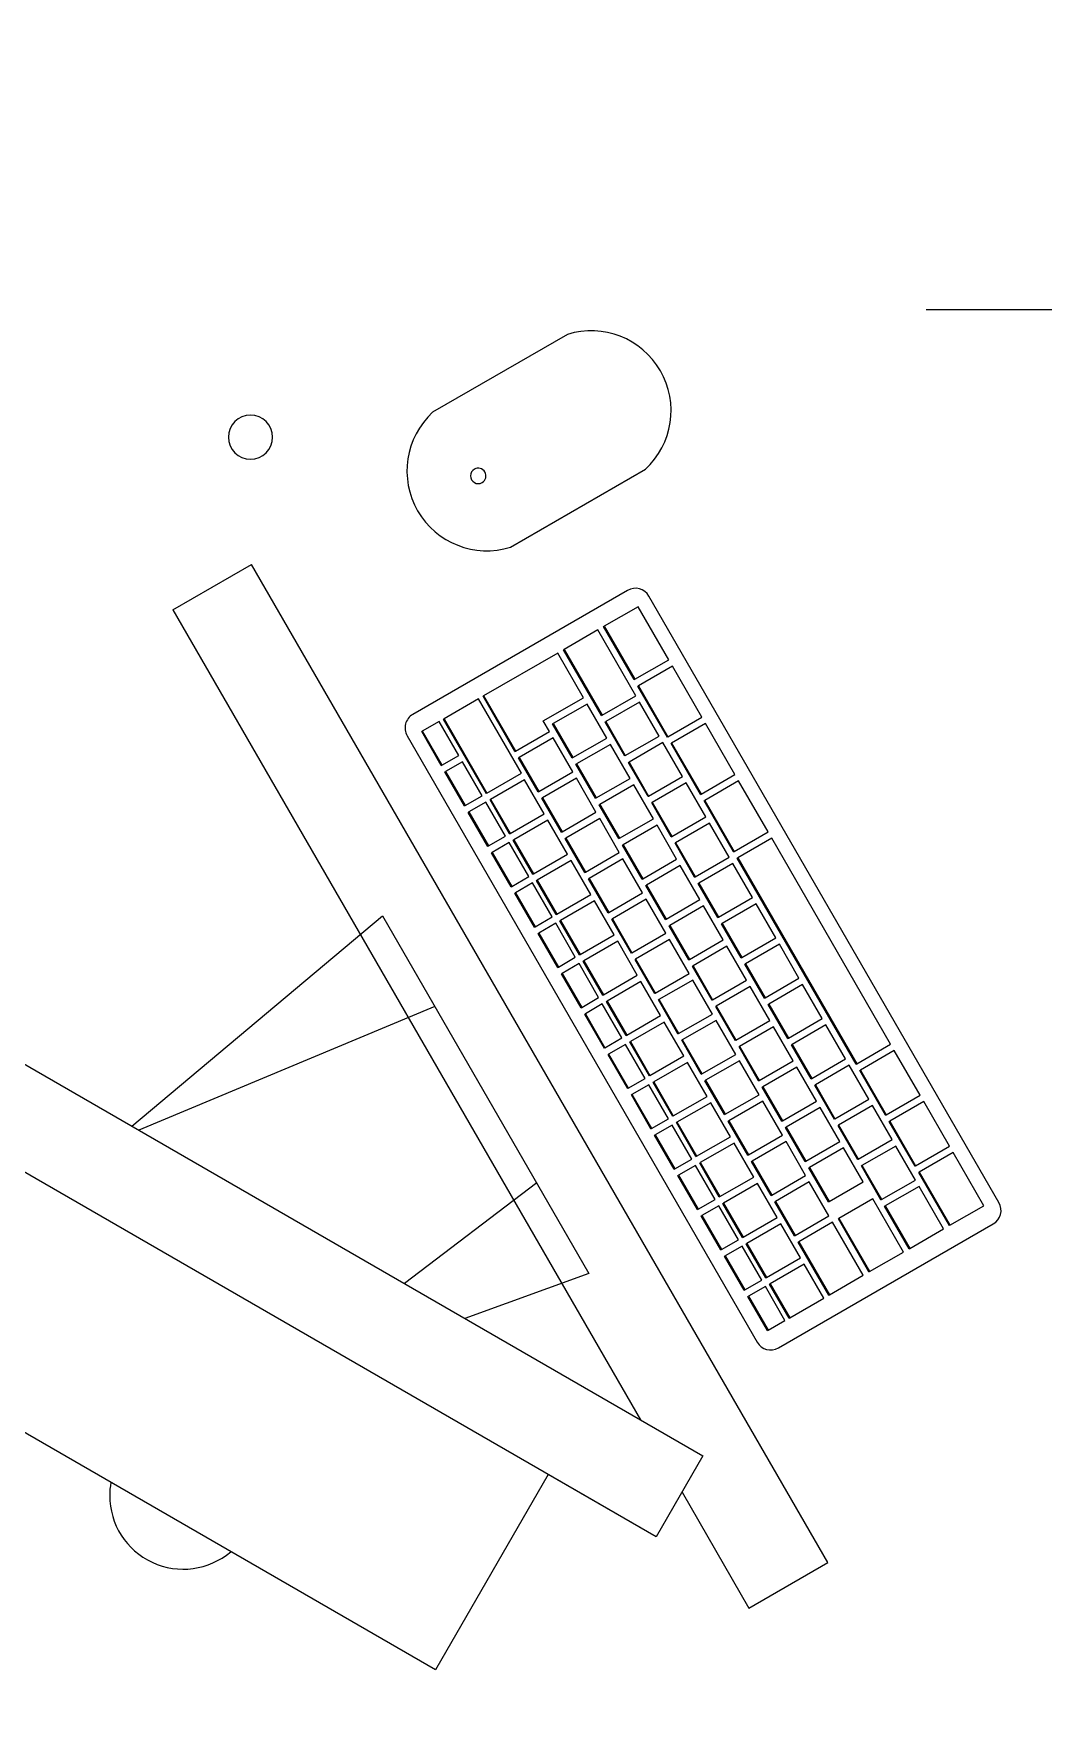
# Model space of a CAD drawing. Header units: millimetres. Extents: x 155920 to 295199, y -4084 to 97293.
# Drawn here: x 184163 to 184574, y 17906 to 18592 of the extents above; entities that cross this region are included whole.
import ezdxf

# ---------------------------------------------------------------- set-up
doc = ezdxf.new("R2010")
doc.units = ezdxf.units.MM
doc.header["$MEASUREMENT"] = 0
for name, color, linetype, lineweight in [('A-GENM', 8, 'CONTINUOUS', 9), ('E-ELEC-EQPM', 8, 'CONTINUOUS', 9), ('I-FURN', 8, 'CONTINUOUS', 9)]:
    doc.layers.add(name, color=color, linetype=linetype, lineweight=lineweight)
doc.layers.add('Social Distancing', color=7, linetype='CONTINUOUS')

msp = doc.modelspace()

# ---------------------------------------------------------------- linework, layer by layer
at = {"layer": 'A-GENM'}
for p, q in [((184380.27, 18469.66), (184325.28, 18437.91)), ((184357.03, 18382.91), (184412.02, 18414.66)), ((184404.79, 18365.3), (184317.18, 18314.72)), ((184556.23, 18115.7), (184413.46, 18362.98)), ((184409.04, 18358.65), (184395.24, 18350.68)), ((184421.54, 18337), (184409.04, 18358.65)), ((184392.67, 18349.2), (184378.85, 18341.22)), ((184408.17, 18322.35), (184392.67, 18349.2)), ((184395, 18350.55), (184395.24, 18350.68)), ((184407.5, 18328.9), (184395, 18350.55)), ((184395.24, 18350.68), (184407.74, 18329.03)), ((184376.28, 18339.74), (184346.06, 18322.29)), ((184386.78, 18321.55), (184376.28, 18339.74)), ((184378.61, 18341.08), (184378.85, 18341.22)), ((184394.11, 18314.24), (184378.61, 18341.08)), ((184378.85, 18341.22), (184394.35, 18314.37)), ((184407.74, 18329.03), (184421.54, 18337)), ((184407.5, 18328.9), (184407.74, 18329.03)), ((184423.04, 18334.41), (184409.24, 18326.44)), ((184435.04, 18313.62), (184423.04, 18334.41)), ((184345.83, 18322.15), (184346.06, 18322.29)), ((184358.83, 18299.64), (184345.83, 18322.15)), ((184346.06, 18322.29), (184359.06, 18299.78)), ((184370.39, 18312.09), (184386.78, 18321.55)), ((184394.35, 18314.37), (184408.17, 18322.35)), ((184409, 18326.3), (184409.24, 18326.44)), ((184421, 18305.51), (184409, 18326.3)), ((184409.24, 18326.44), (184421.24, 18305.65)), ((184343.98, 18321.09), (184329.91, 18312.97)), ((184361.48, 18290.78), (184343.98, 18321.09)), ((184388.28, 18318.95), (184374.46, 18310.97)), ((184396.28, 18305.1), (184388.28, 18318.95)), ((184409.67, 18319.76), (184395.85, 18311.78)), ((184417.67, 18305.9), (184409.67, 18319.76)), ((184320.81, 18307.71), (184321.05, 18307.85)), ((184328.81, 18293.85), (184320.81, 18307.71)), ((184327.96, 18311.84), (184321.05, 18307.85)), ((184321.05, 18307.85), (184329.05, 18293.99)), ((184335.96, 18297.98), (184327.96, 18311.84)), ((184329.67, 18312.83), (184329.91, 18312.97)), ((184347.17, 18282.52), (184329.67, 18312.83)), ((184329.91, 18312.97), (184347.41, 18282.66)), ((184359.06, 18299.78), (184372.89, 18307.76)), ((184372.89, 18307.76), (184370.39, 18312.09)), ((184374.22, 18310.83), (184374.46, 18310.97)), ((184382.22, 18296.98), (184374.22, 18310.83)), ((184374.46, 18310.97), (184382.46, 18297.12)), ((184394.11, 18314.24), (184394.35, 18314.37)), ((184395.61, 18311.64), (184395.85, 18311.78)), ((184403.61, 18297.78), (184395.61, 18311.64)), ((184395.85, 18311.78), (184403.85, 18297.92)), ((184421.24, 18305.65), (184435.04, 18313.62)), ((184436.54, 18311.02), (184422.74, 18303.05)), ((184448.54, 18290.24), (184436.54, 18311.02)), ((184314.85, 18306.05), (184457.62, 18058.77)), ((184374.39, 18305.16), (184360.56, 18297.18)), ((184382.39, 18291.3), (184374.39, 18305.16)), ((184382.46, 18297.12), (184396.28, 18305.1)), ((184397.78, 18302.5), (184383.96, 18294.52)), ((184405.78, 18288.64), (184397.78, 18302.5)), ((184403.85, 18297.92), (184417.67, 18305.9)), ((184419.17, 18303.3), (184405.35, 18295.32)), ((184427.17, 18289.45), (184419.17, 18303.3)), ((184421, 18305.51), (184421.24, 18305.65)), ((184422.5, 18302.91), (184422.74, 18303.05)), ((184434.5, 18282.13), (184422.5, 18302.91)), ((184422.74, 18303.05), (184434.74, 18282.27)), ((184328.81, 18293.85), (184329.05, 18293.99)), ((184329.05, 18293.99), (184335.96, 18297.98)), ((184337.46, 18295.38), (184330.55, 18291.39)), ((184345.46, 18281.53), (184337.46, 18295.38)), ((184358.83, 18299.64), (184359.06, 18299.78)), ((184360.33, 18297.04), (184360.56, 18297.18)), ((184368.33, 18283.18), (184360.33, 18297.04)), ((184360.56, 18297.18), (184368.56, 18283.32)), ((184382.22, 18296.98), (184382.46, 18297.12)), ((184383.72, 18294.38), (184383.96, 18294.52)), ((184391.72, 18280.52), (184383.72, 18294.38)), ((184383.96, 18294.52), (184391.96, 18280.66)), ((184403.61, 18297.78), (184403.85, 18297.92)), ((184405.11, 18295.18), (184405.35, 18295.32)), ((184413.11, 18281.33), (184405.11, 18295.18)), ((184405.35, 18295.32), (184413.35, 18281.46)), ((184330.31, 18291.26), (184330.55, 18291.39)), ((184338.31, 18277.4), (184330.31, 18291.26)), ((184330.55, 18291.39), (184338.55, 18277.54)), ((184347.41, 18282.66), (184361.48, 18290.78)), ((184362.74, 18288.04), (184348.91, 18280.06)), ((184370.74, 18274.18), (184362.74, 18288.04)), ((184368.56, 18283.32), (184382.39, 18291.3)), ((184383.89, 18288.7), (184370.06, 18280.72)), ((184391.89, 18274.85), (184383.89, 18288.7)), ((184391.96, 18280.66), (184405.78, 18288.64)), ((184413.35, 18281.46), (184427.17, 18289.45)), ((184434.74, 18282.27), (184448.54, 18290.24)), ((184450.04, 18287.64), (184436.24, 18279.67)), ((184462.04, 18266.86), (184450.04, 18287.64)), ((184338.55, 18277.54), (184345.46, 18281.53)), ((184347.17, 18282.52), (184347.41, 18282.66)), ((184368.33, 18283.18), (184368.56, 18283.32)), ((184369.83, 18280.59), (184370.06, 18280.72)), ((184377.83, 18266.73), (184369.83, 18280.59)), ((184370.06, 18280.72), (184378.06, 18266.87)), ((184391.72, 18280.52), (184391.96, 18280.66)), ((184407.28, 18286.04), (184393.46, 18278.06)), ((184415.28, 18272.19), (184407.28, 18286.04)), ((184413.11, 18281.33), (184413.35, 18281.46)), ((184428.67, 18286.85), (184414.85, 18278.87)), ((184436.67, 18272.99), (184428.67, 18286.85)), ((184434.5, 18282.13), (184434.74, 18282.27)), ((184338.31, 18277.4), (184338.55, 18277.54)), ((184339.81, 18274.8), (184340.05, 18274.94)), ((184347.81, 18260.94), (184339.81, 18274.8)), ((184346.96, 18278.93), (184340.05, 18274.94)), ((184340.05, 18274.94), (184348.05, 18261.08)), ((184354.96, 18265.07), (184346.96, 18278.93)), ((184348.67, 18279.92), (184348.91, 18280.06)), ((184356.67, 18266.06), (184348.67, 18279.92)), ((184348.91, 18280.06), (184356.91, 18266.2)), ((184356.91, 18266.2), (184370.74, 18274.18)), ((184378.06, 18266.87), (184391.89, 18274.85)), ((184393.22, 18277.92), (184393.46, 18278.06)), ((184401.22, 18264.07), (184393.22, 18277.92)), ((184393.46, 18278.06), (184401.46, 18264.21)), ((184414.61, 18278.73), (184414.85, 18278.87)), ((184422.61, 18264.87), (184414.61, 18278.73)), ((184414.85, 18278.87), (184422.85, 18265.01)), ((184436, 18279.53), (184436.24, 18279.67)), ((184448, 18258.75), (184436, 18279.53)), ((184436.24, 18279.67), (184448.24, 18258.89)), ((184372.24, 18271.58), (184358.41, 18263.6)), ((184380.24, 18257.73), (184372.24, 18271.58)), ((184377.83, 18266.73), (184378.06, 18266.87)), ((184393.39, 18272.25), (184379.56, 18264.27)), ((184401.39, 18258.39), (184393.39, 18272.25)), ((184401.46, 18264.21), (184415.28, 18272.19)), ((184416.78, 18269.59), (184402.96, 18261.61)), ((184424.78, 18255.73), (184416.78, 18269.59)), ((184422.85, 18265.01), (184436.67, 18272.99)), ((184438.17, 18270.39), (184424.35, 18262.41)), ((184446.17, 18256.54), (184438.17, 18270.39)), ((184448.24, 18258.89), (184462.04, 18266.86)), ((184347.81, 18260.94), (184348.05, 18261.08)), ((184348.05, 18261.08), (184354.96, 18265.07)), ((184356.46, 18262.48), (184349.55, 18258.49)), ((184364.46, 18248.62), (184356.46, 18262.48)), ((184356.67, 18266.06), (184356.91, 18266.2)), ((184358.17, 18263.47), (184358.41, 18263.6)), ((184366.17, 18249.61), (184358.17, 18263.47)), ((184358.41, 18263.6), (184366.41, 18249.75)), ((184379.33, 18264.13), (184379.56, 18264.27)), ((184387.33, 18250.27), (184379.33, 18264.13)), ((184379.56, 18264.27), (184387.56, 18250.41)), ((184401.22, 18264.07), (184401.46, 18264.21)), ((184402.72, 18261.47), (184402.96, 18261.61)), ((184410.72, 18247.61), (184402.72, 18261.47)), ((184402.96, 18261.61), (184410.96, 18247.75)), ((184422.61, 18264.87), (184422.85, 18265.01)), ((184424.11, 18262.27), (184424.35, 18262.41)), ((184432.11, 18248.42), (184424.11, 18262.27)), ((184424.35, 18262.41), (184432.35, 18248.56)), ((184463.54, 18264.26), (184449.74, 18256.29)), ((184512.04, 18180.25), (184463.54, 18264.26)), ((184349.31, 18258.35), (184349.55, 18258.49)), ((184357.31, 18244.49), (184349.31, 18258.35)), ((184349.55, 18258.49), (184357.55, 18244.63)), ((184366.41, 18249.75), (184380.24, 18257.73)), ((184381.74, 18255.13), (184367.91, 18247.15)), ((184389.74, 18241.27), (184381.74, 18255.13)), ((184387.56, 18250.41), (184401.39, 18258.39)), ((184402.89, 18255.8), (184389.06, 18247.81)), ((184410.89, 18241.94), (184402.89, 18255.8)), ((184410.96, 18247.75), (184424.78, 18255.73)), ((184426.28, 18253.13), (184412.46, 18245.15)), ((184434.28, 18239.28), (184426.28, 18253.13)), ((184432.35, 18248.56), (184446.17, 18256.54)), ((184447.67, 18253.94), (184433.85, 18245.96)), ((184455.67, 18240.08), (184447.67, 18253.94)), ((184448, 18258.75), (184448.24, 18258.89)), ((184449.5, 18256.15), (184449.74, 18256.29)), ((184498, 18172.14), (184449.5, 18256.15)), ((184449.74, 18256.29), (184498.24, 18172.28)), ((184357.55, 18244.63), (184364.46, 18248.62)), ((184365.96, 18246.02), (184359.05, 18242.03)), ((184373.96, 18232.16), (184365.96, 18246.02)), ((184366.17, 18249.61), (184366.41, 18249.75)), ((184367.67, 18247.01), (184367.91, 18247.15)), ((184375.67, 18233.15), (184367.67, 18247.01)), ((184367.91, 18247.15), (184375.91, 18233.29)), ((184387.33, 18250.27), (184387.56, 18250.41)), ((184388.83, 18247.68), (184389.06, 18247.81)), ((184396.83, 18233.82), (184388.83, 18247.68)), ((184389.06, 18247.81), (184397.06, 18233.96)), ((184410.72, 18247.61), (184410.96, 18247.75)), ((184432.11, 18248.42), (184432.35, 18248.56)), ((184433.61, 18245.82), (184433.85, 18245.96)), ((184441.61, 18231.96), (184433.61, 18245.82)), ((184433.85, 18245.96), (184441.85, 18232.1)), ((184357.31, 18244.49), (184357.55, 18244.63)), ((184358.81, 18241.89), (184359.05, 18242.03)), ((184366.81, 18228.04), (184358.81, 18241.89)), ((184359.05, 18242.03), (184367.05, 18228.17)), ((184375.91, 18233.29), (184389.74, 18241.27)), ((184397.06, 18233.96), (184410.89, 18241.94)), ((184412.39, 18239.34), (184398.56, 18231.36)), ((184412.22, 18245.02), (184412.46, 18245.15)), ((184420.22, 18231.16), (184412.22, 18245.02)), ((184420.39, 18225.48), (184412.39, 18239.34)), ((184412.46, 18245.15), (184420.46, 18231.3)), ((184420.46, 18231.3), (184434.28, 18239.28)), ((184441.85, 18232.1), (184455.67, 18240.08)), ((184367.05, 18228.17), (184373.96, 18232.16)), ((184375.67, 18233.15), (184375.91, 18233.29)), ((184391.24, 18238.68), (184377.41, 18230.7)), ((184399.24, 18224.82), (184391.24, 18238.68)), ((184396.83, 18233.82), (184397.06, 18233.96)), ((184435.78, 18236.68), (184421.96, 18228.7)), ((184443.78, 18222.82), (184435.78, 18236.68)), ((184441.61, 18231.96), (184441.85, 18232.1)), ((184457.17, 18237.48), (184443.35, 18229.5)), ((184465.17, 18223.63), (184457.17, 18237.48)), ((184366.81, 18228.04), (184367.05, 18228.17)), ((184368.31, 18225.44), (184368.55, 18225.58)), ((184376.31, 18211.58), (184368.31, 18225.44)), ((184375.46, 18229.57), (184368.55, 18225.58)), ((184368.55, 18225.58), (184376.55, 18211.72)), ((184383.46, 18215.71), (184375.46, 18229.57)), ((184377.17, 18230.56), (184377.41, 18230.7)), ((184385.17, 18216.7), (184377.17, 18230.56)), ((184377.41, 18230.7), (184385.41, 18216.84)), ((184398.33, 18231.22), (184398.56, 18231.36)), ((184406.33, 18217.37), (184398.33, 18231.22)), ((184398.56, 18231.36), (184406.56, 18217.5)), ((184406.56, 18217.5), (184420.39, 18225.48)), ((184420.22, 18231.16), (184420.46, 18231.3)), ((184421.72, 18228.56), (184421.96, 18228.7)), ((184429.72, 18214.7), (184421.72, 18228.56)), ((184421.96, 18228.7), (184429.96, 18214.84)), ((184443.11, 18229.36), (184443.35, 18229.5)), ((184451.11, 18215.51), (184443.11, 18229.36)), ((184443.35, 18229.5), (184451.35, 18215.65)), ((184385.41, 18216.84), (184399.24, 18224.82)), ((184400.74, 18222.22), (184386.91, 18214.24)), ((184408.74, 18208.36), (184400.74, 18222.22)), ((184421.89, 18222.89), (184408.06, 18214.91)), ((184429.89, 18209.03), (184421.89, 18222.89)), ((184429.96, 18214.84), (184443.78, 18222.82)), ((184445.28, 18220.23), (184431.46, 18212.25)), ((184453.28, 18206.37), (184445.28, 18220.23)), ((184451.35, 18215.65), (184465.17, 18223.63)), ((184466.67, 18221.03), (184452.85, 18213.05)), ((184474.67, 18207.17), (184466.67, 18221.03)), ((184376.31, 18211.58), (184376.55, 18211.72)), ((184376.55, 18211.72), (184383.46, 18215.71)), ((184384.96, 18213.11), (184378.05, 18209.12)), ((184392.96, 18199.26), (184384.96, 18213.11)), ((184385.17, 18216.7), (184385.41, 18216.84)), ((184386.67, 18214.1), (184386.91, 18214.24)), ((184394.67, 18200.25), (184386.67, 18214.1)), ((184386.91, 18214.24), (184394.91, 18200.38)), ((184406.33, 18217.37), (184406.56, 18217.5)), ((184407.83, 18214.77), (184408.06, 18214.91)), ((184415.83, 18200.91), (184407.83, 18214.77)), ((184408.06, 18214.91), (184416.06, 18201.05)), ((184429.72, 18214.7), (184429.96, 18214.84)), ((184431.22, 18212.11), (184431.46, 18212.25)), ((184439.22, 18198.25), (184431.22, 18212.11)), ((184431.46, 18212.25), (184439.46, 18198.39)), ((184451.11, 18215.51), (184451.35, 18215.65)), ((184452.61, 18212.91), (184452.85, 18213.05)), ((184460.61, 18199.05), (184452.61, 18212.91)), ((184452.85, 18213.05), (184460.85, 18199.19)), ((184377.81, 18208.98), (184378.05, 18209.12)), ((184385.81, 18195.13), (184377.81, 18208.98)), ((184378.05, 18209.12), (184386.05, 18195.27)), ((184394.91, 18200.38), (184408.74, 18208.36)), ((184410.24, 18205.77), (184396.41, 18197.79)), ((184418.24, 18191.91), (184410.24, 18205.77)), ((184416.06, 18201.05), (184429.89, 18209.03)), ((184431.39, 18206.43), (184417.56, 18198.45)), ((184439.39, 18192.58), (184431.39, 18206.43)), ((184439.46, 18198.39), (184453.28, 18206.37)), ((184460.85, 18199.19), (184474.67, 18207.17)), ((184476.17, 18204.57), (184462.35, 18196.59)), ((184484.17, 18190.72), (184476.17, 18204.57)), ((184386.05, 18195.27), (184392.96, 18199.26)), ((184394.67, 18200.25), (184394.91, 18200.38)), ((184396.17, 18197.65), (184396.41, 18197.79)), ((184396.41, 18197.79), (184404.41, 18183.93)), ((184415.83, 18200.91), (184416.06, 18201.05)), ((184417.33, 18198.31), (184417.56, 18198.45)), ((184425.33, 18184.46), (184417.33, 18198.31)), ((184417.56, 18198.45), (184425.56, 18184.59)), ((184439.22, 18198.25), (184439.46, 18198.39)), ((184454.78, 18203.77), (184440.96, 18195.79)), ((184462.78, 18189.91), (184454.78, 18203.77)), ((184460.61, 18199.05), (184460.85, 18199.19)), ((184385.81, 18195.13), (184386.05, 18195.27)), ((184387.31, 18192.53), (184387.55, 18192.67)), ((184395.31, 18178.67), (184387.31, 18192.53)), ((184394.46, 18196.66), (184387.55, 18192.67)), ((184387.55, 18192.67), (184395.55, 18178.81)), ((184402.46, 18182.8), (184394.46, 18196.66)), ((184404.17, 18183.79), (184396.17, 18197.65)), ((184404.41, 18183.93), (184418.24, 18191.91)), ((184425.56, 18184.59), (184439.39, 18192.58)), ((184440.72, 18195.65), (184440.96, 18195.79)), ((184448.72, 18181.8), (184440.72, 18195.65)), ((184440.96, 18195.79), (184448.96, 18181.93)), ((184462.11, 18196.46), (184462.35, 18196.59)), ((184470.11, 18182.6), (184462.11, 18196.46)), ((184462.35, 18196.59), (184470.35, 18182.74)), ((184419.74, 18189.31), (184405.91, 18181.33)), ((184427.74, 18175.46), (184419.74, 18189.31)), ((184425.33, 18184.46), (184425.56, 18184.59)), ((184440.89, 18189.98), (184427.06, 18182)), ((184448.89, 18176.12), (184440.89, 18189.98)), ((184448.96, 18181.93), (184462.78, 18189.91)), ((184464.28, 18187.32), (184450.46, 18179.34)), ((184472.28, 18173.46), (184464.28, 18187.32)), ((184470.35, 18182.74), (184484.17, 18190.72)), ((184485.67, 18188.12), (184471.85, 18180.14)), ((184493.67, 18174.26), (184485.67, 18188.12)), ((184395.31, 18178.67), (184395.55, 18178.81)), ((184395.55, 18178.81), (184402.46, 18182.8)), ((184403.96, 18180.2), (184397.05, 18176.21)), ((184411.96, 18166.35), (184403.96, 18180.2)), ((184404.17, 18183.79), (184404.41, 18183.93)), ((184405.67, 18181.19), (184405.91, 18181.33)), ((184413.67, 18167.34), (184405.67, 18181.19)), ((184405.91, 18181.33), (184413.91, 18167.48)), ((184426.83, 18181.86), (184427.06, 18182)), ((184434.83, 18168), (184426.83, 18181.86)), ((184427.06, 18182), (184435.06, 18168.14)), ((184448.72, 18181.8), (184448.96, 18181.93)), ((184450.22, 18179.2), (184450.46, 18179.34)), ((184458.22, 18165.34), (184450.22, 18179.2)), ((184450.46, 18179.34), (184458.46, 18165.48)), ((184470.11, 18182.6), (184470.35, 18182.74)), ((184471.61, 18180), (184471.85, 18180.14)), ((184479.61, 18166.15), (184471.61, 18180)), ((184471.85, 18180.14), (184479.85, 18166.28)), ((184498.24, 18172.28), (184512.04, 18180.25)), ((184513.54, 18177.65), (184499.74, 18169.69)), ((184524.04, 18159.47), (184513.54, 18177.65)), ((184396.81, 18176.07), (184397.05, 18176.21)), ((184404.81, 18162.22), (184396.81, 18176.07)), ((184397.05, 18176.21), (184405.05, 18162.36)), ((184413.91, 18167.48), (184427.74, 18175.46)), ((184429.24, 18172.86), (184415.41, 18164.88)), ((184437.24, 18159), (184429.24, 18172.86)), ((184435.06, 18168.14), (184448.89, 18176.12)), ((184450.39, 18173.52), (184436.56, 18165.54)), ((184458.39, 18159.67), (184450.39, 18173.52)), ((184458.46, 18165.48), (184472.28, 18173.46)), ((184473.78, 18170.86), (184459.96, 18162.88)), ((184481.78, 18157.01), (184473.78, 18170.86)), ((184479.85, 18166.28), (184493.67, 18174.26)), ((184495.17, 18171.67), (184481.35, 18163.69)), ((184503.17, 18157.81), (184495.17, 18171.67)), ((184498, 18172.14), (184498.24, 18172.28)), ((184405.05, 18162.36), (184411.96, 18166.35)), ((184413.46, 18163.75), (184406.55, 18159.76)), ((184421.46, 18149.89), (184413.46, 18163.75)), ((184413.67, 18167.34), (184413.91, 18167.48)), ((184415.17, 18164.74), (184415.41, 18164.88)), ((184423.17, 18150.88), (184415.17, 18164.74)), ((184415.41, 18164.88), (184423.41, 18151.02)), ((184434.83, 18168), (184435.06, 18168.14)), ((184436.33, 18165.4), (184436.56, 18165.54)), ((184444.33, 18151.55), (184436.33, 18165.4)), ((184436.56, 18165.54), (184444.56, 18151.69)), ((184458.22, 18165.34), (184458.46, 18165.48)), ((184479.61, 18166.15), (184479.85, 18166.28)), ((184481.11, 18163.55), (184481.35, 18163.69)), ((184489.11, 18149.69), (184481.11, 18163.55)), ((184481.35, 18163.69), (184489.35, 18149.83)), ((184499.5, 18169.55), (184499.74, 18169.69)), ((184510, 18151.36), (184499.5, 18169.55)), ((184499.74, 18169.69), (184510.24, 18151.5)), ((184404.81, 18162.22), (184405.05, 18162.36)), ((184406.31, 18159.62), (184406.55, 18159.76)), ((184414.31, 18145.76), (184406.31, 18159.62)), ((184406.55, 18159.76), (184414.55, 18145.9)), ((184423.41, 18151.02), (184437.24, 18159)), ((184444.56, 18151.69), (184458.39, 18159.67)), ((184459.89, 18157.07), (184446.06, 18149.09)), ((184459.72, 18162.74), (184459.96, 18162.88)), ((184467.72, 18148.89), (184459.72, 18162.74)), ((184467.89, 18143.21), (184459.89, 18157.07)), ((184459.96, 18162.88), (184467.96, 18149.03)), ((184467.96, 18149.03), (184481.78, 18157.01)), ((184489.35, 18149.83), (184503.17, 18157.81)), ((184510.24, 18151.5), (184524.04, 18159.47)), ((184525.54, 18156.87), (184511.74, 18148.9)), ((184536.04, 18138.68), (184525.54, 18156.87)), ((184414.55, 18145.9), (184421.46, 18149.89)), ((184423.17, 18150.88), (184423.41, 18151.02)), ((184438.74, 18156.4), (184424.91, 18148.42)), ((184446.74, 18142.55), (184438.74, 18156.4)), ((184444.33, 18151.55), (184444.56, 18151.69)), ((184483.28, 18154.41), (184469.46, 18146.43)), ((184491.28, 18140.55), (184483.28, 18154.41)), ((184489.11, 18149.69), (184489.35, 18149.83)), ((184504.67, 18155.21), (184490.85, 18147.23)), ((184512.67, 18141.35), (184504.67, 18155.21)), ((184510, 18151.36), (184510.24, 18151.5)), ((184414.31, 18145.76), (184414.55, 18145.9)), ((184415.81, 18143.17), (184416.05, 18143.3)), ((184423.81, 18129.31), (184415.81, 18143.17)), ((184422.96, 18147.29), (184416.05, 18143.3)), ((184416.05, 18143.3), (184424.05, 18129.45)), ((184430.96, 18133.44), (184422.96, 18147.29)), ((184424.67, 18148.28), (184424.91, 18148.42)), ((184432.67, 18134.43), (184424.67, 18148.28)), ((184424.91, 18148.42), (184432.91, 18134.57)), ((184445.83, 18148.95), (184446.06, 18149.09)), ((184453.83, 18135.09), (184445.83, 18148.95)), ((184446.06, 18149.09), (184454.06, 18135.23)), ((184454.06, 18135.23), (184467.89, 18143.21)), ((184467.72, 18148.89), (184467.96, 18149.03)), ((184469.22, 18146.29), (184469.46, 18146.43)), ((184477.22, 18132.43), (184469.22, 18146.29)), ((184469.46, 18146.43), (184477.46, 18132.57)), ((184490.61, 18147.09), (184490.85, 18147.23)), ((184498.61, 18133.24), (184490.61, 18147.09)), ((184490.85, 18147.23), (184498.85, 18133.37)), ((184511.5, 18148.76), (184511.74, 18148.9)), ((184522, 18130.58), (184511.5, 18148.76)), ((184511.74, 18148.9), (184522.24, 18130.71)), ((184432.91, 18134.57), (184446.74, 18142.55)), ((184448.24, 18139.95), (184434.41, 18131.97)), ((184456.24, 18126.09), (184448.24, 18139.95)), ((184469.39, 18140.61), (184455.56, 18132.63)), ((184477.39, 18126.76), (184469.39, 18140.61)), ((184477.46, 18132.57), (184491.28, 18140.55)), ((184492.78, 18137.95), (184478.96, 18129.97)), ((184500.78, 18124.1), (184492.78, 18137.95)), ((184498.85, 18133.37), (184512.67, 18141.35)), ((184514.17, 18138.76), (184500.35, 18130.78)), ((184522.17, 18124.9), (184514.17, 18138.76)), ((184522.24, 18130.71), (184536.04, 18138.68)), ((184537.54, 18136.09), (184523.74, 18128.12)), ((184550.04, 18114.43), (184537.54, 18136.09)), ((184423.81, 18129.31), (184424.05, 18129.45)), ((184424.05, 18129.45), (184430.96, 18133.44)), ((184432.46, 18130.84), (184425.55, 18126.85)), ((184440.46, 18116.98), (184432.46, 18130.84)), ((184432.67, 18134.43), (184432.91, 18134.57)), ((184434.17, 18131.83), (184434.41, 18131.97)), ((184442.17, 18117.97), (184434.17, 18131.83)), ((184434.41, 18131.97), (184442.41, 18118.11)), ((184453.83, 18135.09), (184454.06, 18135.23)), ((184455.33, 18132.49), (184455.56, 18132.63)), ((184463.33, 18118.64), (184455.33, 18132.49)), ((184455.56, 18132.63), (184463.56, 18118.78)), ((184477.22, 18132.43), (184477.46, 18132.57)), ((184478.72, 18129.83), (184478.96, 18129.97)), ((184486.72, 18115.98), (184478.72, 18129.83)), ((184478.96, 18129.97), (184486.96, 18116.12)), ((184498.61, 18133.24), (184498.85, 18133.37)), ((184500.11, 18130.64), (184500.35, 18130.78)), ((184508.11, 18116.78), (184500.11, 18130.64)), ((184500.35, 18130.78), (184508.35, 18116.92)), ((184522, 18130.58), (184522.24, 18130.71)), ((184425.31, 18126.71), (184425.55, 18126.85)), ((184433.31, 18112.85), (184425.31, 18126.71)), ((184425.55, 18126.85), (184433.55, 18112.99)), ((184442.41, 18118.11), (184456.24, 18126.09)), ((184457.74, 18123.49), (184443.91, 18115.51)), ((184465.74, 18109.64), (184457.74, 18123.49)), ((184463.56, 18118.78), (184477.39, 18126.76)), ((184478.89, 18124.16), (184465.06, 18116.18)), ((184486.89, 18110.3), (184478.89, 18124.16)), ((184486.96, 18116.12), (184500.78, 18124.1)), ((184508.35, 18116.92), (184522.17, 18124.9)), ((184523.65, 18122.29), (184509.85, 18114.32)), ((184523.5, 18127.98), (184523.74, 18128.12)), ((184536, 18106.33), (184523.5, 18127.98)), ((184533.65, 18104.97), (184523.65, 18122.29)), ((184523.74, 18128.12), (184536.24, 18106.47)), ((184433.55, 18112.99), (184440.46, 18116.98)), ((184442.17, 18117.97), (184442.41, 18118.11)), ((184443.67, 18115.38), (184443.91, 18115.51)), ((184451.67, 18101.52), (184443.67, 18115.38)), ((184443.91, 18115.51), (184451.91, 18101.66)), ((184463.33, 18118.64), (184463.56, 18118.78)), ((184464.83, 18116.04), (184465.06, 18116.18)), ((184472.83, 18102.18), (184464.83, 18116.04)), ((184465.06, 18116.18), (184473.06, 18102.32)), ((184486.72, 18115.98), (184486.96, 18116.12)), ((184504.76, 18117.16), (184490.96, 18109.19)), ((184517.26, 18095.51), (184504.76, 18117.16)), ((184508.11, 18116.78), (184508.35, 18116.92)), ((184433.31, 18112.85), (184433.55, 18112.99)), ((184434.81, 18110.26), (184435.05, 18110.39)), ((184442.81, 18096.4), (184434.81, 18110.26)), ((184441.96, 18114.38), (184435.05, 18110.39)), ((184435.05, 18110.39), (184443.05, 18096.54)), ((184449.96, 18100.53), (184441.96, 18114.38)), ((184451.91, 18101.66), (184465.74, 18109.64)), ((184473.06, 18102.32), (184486.89, 18110.3)), ((184490.72, 18109.05), (184490.96, 18109.19)), ((184503.22, 18087.4), (184490.72, 18109.05)), ((184490.96, 18109.19), (184503.46, 18087.54)), ((184509.61, 18114.18), (184509.85, 18114.32)), ((184519.61, 18096.86), (184509.61, 18114.18)), ((184509.85, 18114.32), (184519.85, 18097)), ((184536.24, 18106.47), (184550.04, 18114.43)), ((184451.67, 18101.52), (184451.91, 18101.66)), ((184467.24, 18107.04), (184453.41, 18099.06)), ((184466.3, 18056.44), (184553.91, 18107.02)), ((184475.24, 18093.18), (184467.24, 18107.04)), ((184472.83, 18102.18), (184473.06, 18102.32)), ((184488.37, 18107.69), (184474.56, 18099.72)), ((184500.87, 18086.04), (184488.37, 18107.69)), ((184519.85, 18097), (184533.65, 18104.97)), ((184536, 18106.33), (184536.24, 18106.47)), ((184442.81, 18096.4), (184443.05, 18096.54)), ((184443.05, 18096.54), (184449.96, 18100.53)), ((184451.46, 18097.93), (184444.55, 18093.94)), ((184459.46, 18084.07), (184451.46, 18097.93)), ((184453.17, 18098.92), (184453.41, 18099.06)), ((184461.17, 18085.06), (184453.17, 18098.92)), ((184453.41, 18099.06), (184461.41, 18085.2)), ((184474.33, 18099.59), (184474.56, 18099.72)), ((184486.83, 18077.94), (184474.33, 18099.59)), ((184474.56, 18099.72), (184487.06, 18078.07)), ((184503.46, 18087.54), (184517.26, 18095.51)), ((184519.61, 18096.86), (184519.85, 18097)), ((184444.31, 18093.8), (184444.55, 18093.94)), ((184452.31, 18079.95), (184444.31, 18093.8)), ((184444.55, 18093.94), (184452.55, 18080.08)), ((184461.41, 18085.2), (184475.24, 18093.18)), ((184476.74, 18090.59), (184462.91, 18082.6)), ((184484.74, 18076.73), (184476.74, 18090.59)), ((184452.55, 18080.08), (184459.46, 18084.07)), ((184460.96, 18081.48), (184454.05, 18077.49)), ((184468.96, 18067.62), (184460.96, 18081.48)), ((184461.17, 18085.06), (184461.41, 18085.2)), ((184462.67, 18082.47), (184462.91, 18082.6)), ((184470.67, 18068.61), (184462.67, 18082.47)), ((184462.91, 18082.6), (184470.91, 18068.75)), ((184487.06, 18078.07), (184500.87, 18086.04)), ((184503.22, 18087.4), (184503.46, 18087.54)), ((184452.31, 18079.95), (184452.55, 18080.08)), ((184453.81, 18077.35), (184454.05, 18077.49)), ((184461.81, 18063.49), (184453.81, 18077.35)), ((184454.05, 18077.49), (184462.05, 18063.63)), ((184470.91, 18068.75), (184484.74, 18076.73)), ((184486.83, 18077.94), (184487.06, 18078.07)), ((184462.05, 18063.63), (184468.96, 18067.62)), ((184470.67, 18068.61), (184470.91, 18068.75)), ((184461.81, 18063.49), (184462.05, 18063.63))]:
    msp.add_line(p, q, dxfattribs=at)
for centre, radius, start, end in [((184389.96, 18438.59), 32.54, 312.68038, 107.31962), ((184347.34, 18413.98), 32.54, 132.68038, 287.31962), ((184343.88, 18411.99), 3.16, 120, 300), ((184343.88, 18411.99), 3.16, 300, 120), ((184407.96, 18359.8), 6.35, 30, 120), ((184320.35, 18309.22), 6.35, 120, 210), ((184550.73, 18112.52), 6.35, 300, 30), ((184463.12, 18061.94), 6.35, 210, 300)]:
    msp.add_arc(centre, radius, start, end, dxfattribs=at)
at = {"layer": 'E-ELEC-EQPM'}
for p, q in [((183742.64, 18412.38), (184435.46, 18012.38)), ((183742.64, 18412.38), (184435.46, 18012.38)), ((184416.41, 17979.38), (183723.59, 18379.38)), ((184326.47, 17925.19), (183721.63, 18274.39)), ((184326.47, 17925.19), (183721.63, 18274.39)), ((184435.46, 18012.38), (184416.41, 17979.38)), ((184435.46, 18012.38), (184416.41, 17979.38)), ((184372.42, 18004.78), (184326.47, 17925.19)), ((184372.42, 18004.78), (184326.47, 17925.19)), ((184416.41, 17979.38), (184372.42, 18004.78))]:
    msp.add_line(p, q, dxfattribs=at)
at = {"layer": 'I-FURN'}
for p, q in [((184219.33, 18357.34), (184251.44, 18375.88)), ((184486.39, 17968.93), (184251.44, 18375.88)), ((184219.33, 18357.34), (184410, 18027.08)), ((184202.65, 18146.79), (184304.84, 18232.59)), ((184304.84, 18232.59), (184389, 18086.82)), ((184326.14, 18195.7), (184205.43, 18145.18)), ((184367.7, 18123.71), (184313.77, 18082.64)), ((184389, 18086.82), (184338.41, 18068.41)), ((184426.97, 17997.68), (184454.28, 17950.39)), ((184454.28, 17950.39), (184486.39, 17968.93))]:
    msp.add_line(p, q, dxfattribs=at)
for centre, radius, start, end in [((184250.98, 18427.75), 9, 0, 180), ((184250.98, 18427.75), 9, 180, 0), ((184223.57, 17996.24), 30, 169.79296, 180), ((184223.57, 17996.24), 30, 180, 310.20704)]:
    msp.add_arc(centre, radius, start, end, dxfattribs=at)
at = {"layer": 'Social Distancing'}
msp.add_line((184526.53, 18479.77), (185326.53, 18479.77), dxfattribs=at)
msp.add_circle((184926.53, 18479.77), 1000, dxfattribs=at)

doc.saveas('drawing.dxf')
